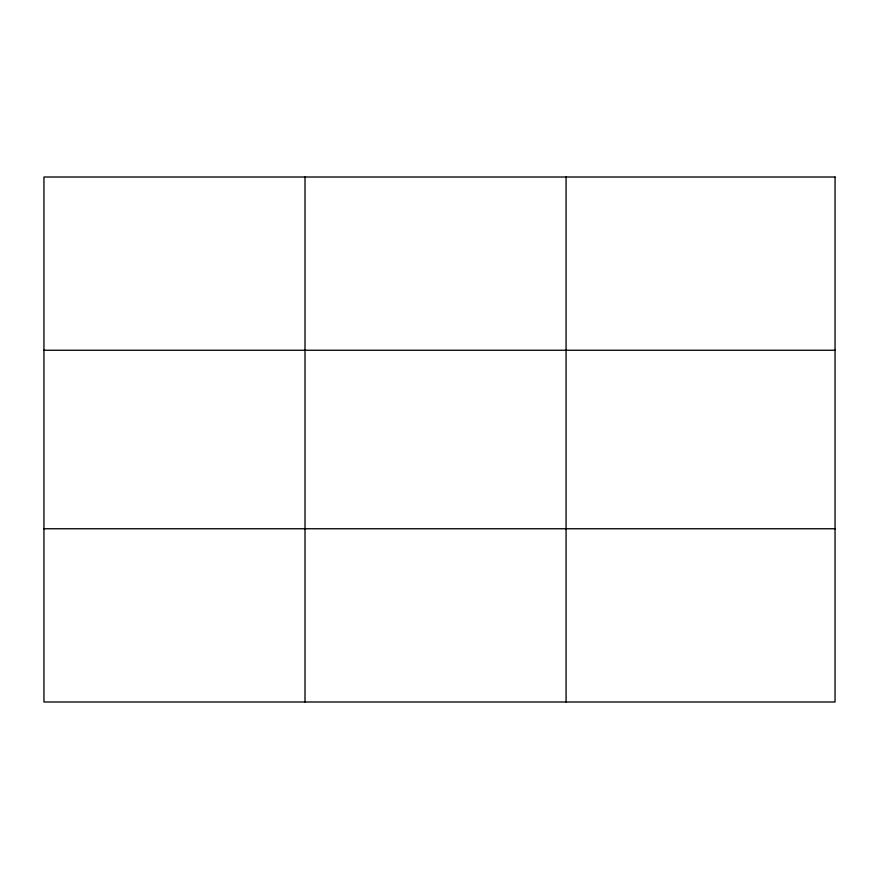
<?xml version="1.0" encoding="UTF-8"?>
<svg xmlns="http://www.w3.org/2000/svg" width="879" height="879" viewBox="0 0 879 879"><rect width="100%" height="100%" fill="white"/><g stroke="black" fill="none" stroke-linecap="round" stroke-linejoin="round"><path stroke-width="1.32" d="M305.013 177.009L305.013 701.991M566.076 177.009L566.076 701.991M43.95 350.249L835.05 350.249M43.95 528.751L835.05 528.751M835.05 177.009L43.95 177.009L43.95 701.991L835.05 701.991L835.05 177.009"/></g></svg>
